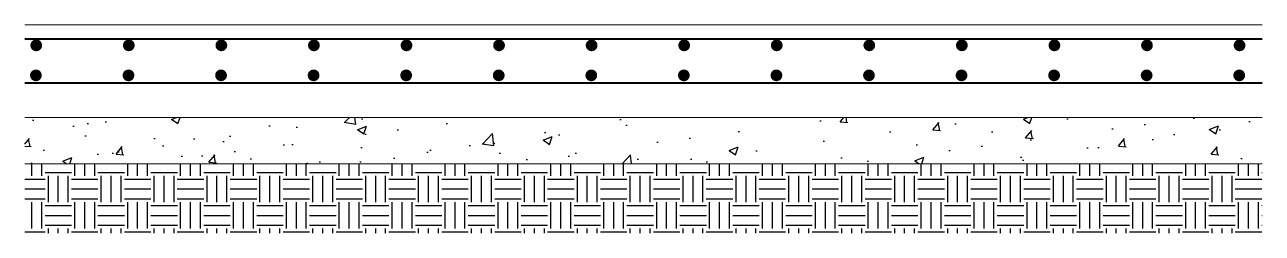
# Model space of a CAD drawing. Header units: millimetres. Extents: x 1130 to 2176, y -195 to 376.
# Drawn here: x 1710.514 to 1713.188, y 219.447 to 219.897 of the extents above; entities that cross this region are included whole.
import ezdxf

# ---------------------------------------------------------------- set-up
doc = ezdxf.new("R2010")
doc.units = ezdxf.units.MM
for name, color, linetype, lineweight in [('EDIS-BORDE DE LOSA', 3, 'Continuous', 9), ('EDIS-REFUERZOS DETALLES', 7, 'Continuous', 40), ('Est-REFUERZOS DETALLES', 7, 'Continuous', 50)]:
    doc.layers.add(name, color=color, linetype=linetype, lineweight=lineweight)
doc.layers.add('EDIS-HATCH RAMPA', color=8, linetype='Continuous')

# ---------------------------------------------------------------- blocks, each defined once
blk = doc.blocks.new('*U1318')
at = {"layer": 'Est-REFUERZOS DETALLES', "linetype": 'ByBlock', "const_width": 0.0126}
blk.add_lwpolyline([(-0.0064, 0.0001, 1), (0.0063, 0.0001, 1)], format="xyb", close=True, dxfattribs=at)
blk = doc.blocks.new('*U1319')
at = {"layer": 'EDIS-BORDE DE LOSA', "color": 0, "linetype": 'ByBlock', "lineweight": -2, "transparency": 16777216}
for p in [(333.2118, -413.3199), (333.4118, -413.3199), (333.6118, -413.3199), (333.8118, -413.3199), (334.0118, -413.3199), (334.2118, -413.3199), (334.4118, -413.3199), (334.6118, -413.3199), (334.8118, -413.3199), (335.0118, -413.3199), (335.2118, -413.3199), (335.4118, -413.3199), (335.6118, -413.3199), (335.8118, -413.3199)]:
    blk.add_blockref('*U1318', p, dxfattribs=at)
blk = doc.blocks.new('*U1320')
at = {"layer": 'Est-REFUERZOS DETALLES', "linetype": 'ByBlock', "const_width": 0.0126}
blk.add_lwpolyline([(-0.0064, 0.0001, 1), (0.0063, 0.0001, 1)], format="xyb", close=True, dxfattribs=at)
blk = doc.blocks.new('*U1321')
at = {"layer": 'EDIS-BORDE DE LOSA', "color": 0, "linetype": 'ByBlock', "lineweight": -2, "transparency": 16777216}
for p in [(333.2118, -413.3199), (333.4118, -413.3199), (333.6118, -413.3199), (333.8118, -413.3199), (334.0118, -413.3199), (334.2118, -413.3199), (334.4118, -413.3199), (334.6118, -413.3199), (334.8118, -413.3199), (335.0118, -413.3199), (335.2118, -413.3199), (335.4118, -413.3199), (335.6118, -413.3199), (335.8118, -413.3199)]:
    blk.add_blockref('*U1320', p, dxfattribs=at)

msp = doc.modelspace()

# ---------------------------------------------------------------- hatches: boundary and pattern name
at = {"layer": 'EDIS-HATCH RAMPA'}
h = msp.add_hatch(dxfattribs=at)
h.set_pattern_fill('AR-CONC', color=256, scale=0.0011)
h.set_pattern_definition([(50, (1377.31613, 633.17334), (0.200403136, -0.017532994), [0.020955, -0.230505]), (355, (1377.31613, 633.17334), (-0.03876776, 0.21016253), [0.016764, -0.18440464]), (100.451445, (1377.33283, 633.17188), (0.16163537, 0.19262953), [0.01780901, -0.19589927]), (46.1842, (1377.31613, 633.22922), (0.29818694, -0.04624656), [0.0314325, -0.3457575]), (96.63556, (1377.34098, 633.22537), (0.26114455, 0.27216874), [0.02671353, -0.29384917]), (351.18415, (1377.31613, 633.22922), (0.26114455, 0.27216874), [0.02514596, -0.2766057]), (21, (1377.34407, 633.21525), (0.16677583, -0.11249172), [0.020955, -0.230505]), (326, (1377.34407, 633.21525), (0.06798223, 0.20260676), [0.016764, -0.184404]), (71.451445, (1377.35797, 633.20588), (0.23475806, 0.090115046), [0.01780901, -0.19589893]), (37.5, (1377.316134, 633.17334), (0.003397464, 0.093010543), [0, -0.1821688, 0, -0.187198, 0, -0.1851025]), (7.5, (1377.31613, 633.17334), (0.073501629, 0.110198632), [0, -0.1067308, 0, -0.1779778, 0, -0.0705485]), (327.5, (1377.25383, 633.17334), (0.149149655, -0.006301618), [0, -0.06985, 0, -0.217932, 0, -0.289179]), (317.5, (1377.22589, 633.17334), (0.1629421, 0.02796914), [0, -0.090805, 0, -0.1447292, 0, -0.205359])])
h.paths.add_polyline_path([(1713.1878, 219.6975), (1710.5139, 219.6975), (1710.5139, 219.5975), (1713.1878, 219.5975)])
h = msp.add_hatch(dxfattribs=at)
h.set_pattern_fill('EARTH', color=42, scale=0.009)
h.set_pattern_definition([(0, (1377.316134, 633.17334), (0.05715, 0.05715), [0.05715, -0.05715]), (0, (1377.316134, 633.194774), (0.05715, 0.05715), [0.05715, -0.05715]), (0, (1377.316134, 633.216205), (0.05715, 0.05715), [0.05715, -0.05715]), (90, (1377.32328, 633.22335), (-0.05715, 0.05715), [0.05715, -0.05715]), (90, (1377.34471, 633.22335), (-0.05715, 0.05715), [0.05715, -0.05715]), (90, (1377.36614, 633.22335), (-0.05715, 0.05715), [0.05715, -0.05715])])
h.paths.add_polyline_path([(1713.1878, 219.5975), (1710.5139, 219.5975), (1710.5139, 219.4475), (1713.1878, 219.4475)])

# ---------------------------------------------------------------- linework, layer by layer
at = {"layer": 'EDIS-BORDE DE LOSA', "color": 9, "true_color": 0xc7c8ca}
for p, q in [((1710.5139, 219.8975), (1713.1878, 219.8975)), ((1710.5139, 219.6975), (1713.1878, 219.6975)), ((1710.5139, 219.5975), (1713.1878, 219.5975))]:
    msp.add_line(p, q, dxfattribs=at)
at = {"layer": 'EDIS-BORDE DE LOSA'}
msp.add_line((1710.5139, 219.8975), (1713.1878, 219.8975), dxfattribs=at)
at = {"layer": 'EDIS-REFUERZOS DETALLES'}
for p, q in [((1710.5139, 219.8675), (1713.1878, 219.8675)), ((1710.5139, 219.7725), (1713.1878, 219.7725))]:
    msp.add_line(p, q, dxfattribs=at)

# ---------------------------------------------------------------- block references
at = {"layer": 'EDIS-BORDE DE LOSA'}
for name, p in [('*U1319', (1377.327, 633.1729)), ('*U1321', (1377.3263, 633.1081))]:
    msp.add_blockref(name, p, dxfattribs=at)

doc.saveas('drawing.dxf')
